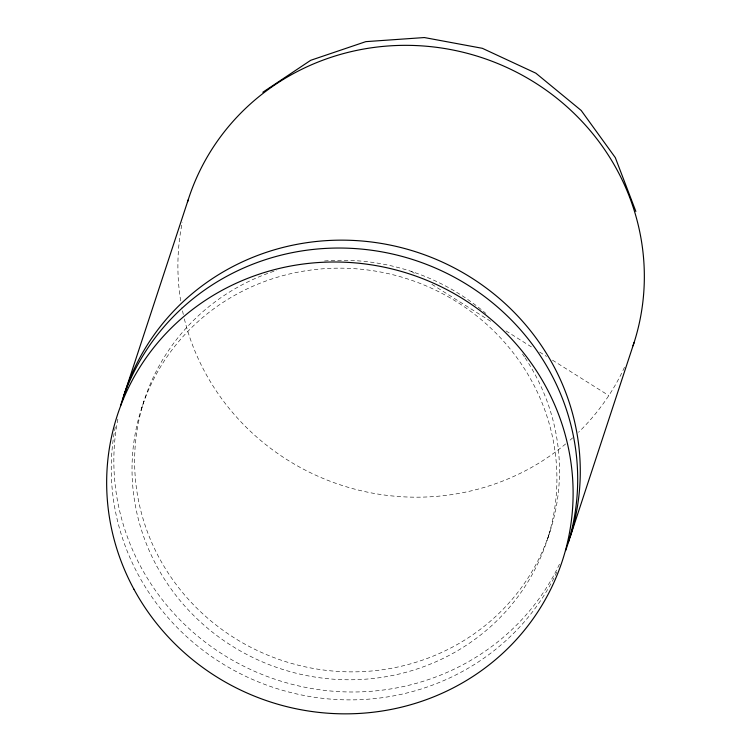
<?xml version="1.0" encoding="UTF-8"?>
<svg xmlns="http://www.w3.org/2000/svg" width="751" height="751" viewBox="0 0 751 751"><rect width="100%" height="100%" fill="white"/><g stroke="black" fill="none" stroke-linecap="round" stroke-linejoin="round"><path stroke-width="0.56" stroke-dasharray="3.75 2.82" d="M141.348 409.06L143.939 401.175M547.601 538.861L550.192 530.976M411.116 271.261L416.063 274.368M431.872 284.31L491.182 321.606M506.014 330.928L532.703 347.713M539.622 352.059L546.54 356.415M552.473 360.142L608.817 395.57M556.876 572.055A234.087 225.018 18.2 0 1 273.261 687.418A234.087 225.018 18.2 0 1 115.663 425.028M525.127 357.898A213.237 204.985 18.2 0 1 448.385 649.211A213.237 204.985 18.2 0 1 152.847 545.048A213.237 204.985 18.2 0 1 276.715 270.341M324.526 260.972A213.237 204.985 18.2 0 1 485.878 313.467M522.489 354.003A213.237 204.985 18.2 0 1 524.48 356.913M559.476 564.17A234.087 225.018 18.2 0 1 276.424 679.721A234.087 225.018 18.2 0 1 118.029 418.279M624.503 367.248A234.087 225.018 18.2 0 1 578.561 432.285M572.647 437.852A234.087 225.018 18.2 0 1 570.056 440.161M565.663 443.925A234.087 225.018 18.2 0 1 183.835 316.753M183.319 314.5A234.087 225.018 18.2 0 1 181.892 307.694M180.681 300.813A234.087 225.018 18.2 0 1 182.305 222.324M156.818 566.17A213.237 204.985 18.2 0 0 524.564 587.198A213.237 204.985 18.2 0 0 352.031 268.52A213.237 204.985 18.2 0 0 156.818 566.17"/><path stroke-width="1.13" d="M124.084 394.829L188.135 200.01M570.047 537.322L634.097 342.503M262.812 92.251L310.707 60.296L365.803 41.643L424.353 37.55L482.339 48.308L535.838 73.176L581.19 110.463L615.313 157.626L635.872 211.453M120.47 405.991A234.087 225.018 18.2 0 1 413.951 259.93A234.087 225.018 18.2 0 1 565.644 550.643M122.413 400.302A234.087 225.018 18.2 0 1 415.406 251.679A234.087 225.018 18.2 0 1 568.235 542.748M187.45 202.197A234.087 225.018 18.2 0 1 480.02 57.048A234.087 225.018 18.2 0 1 633.037 345.77M133.885 589.141A234.087 225.018 18.2 0 0 537.585 612.225A234.087 225.018 18.2 0 0 348.182 262.39A234.087 225.018 18.2 0 0 133.885 589.141"/></g></svg>
